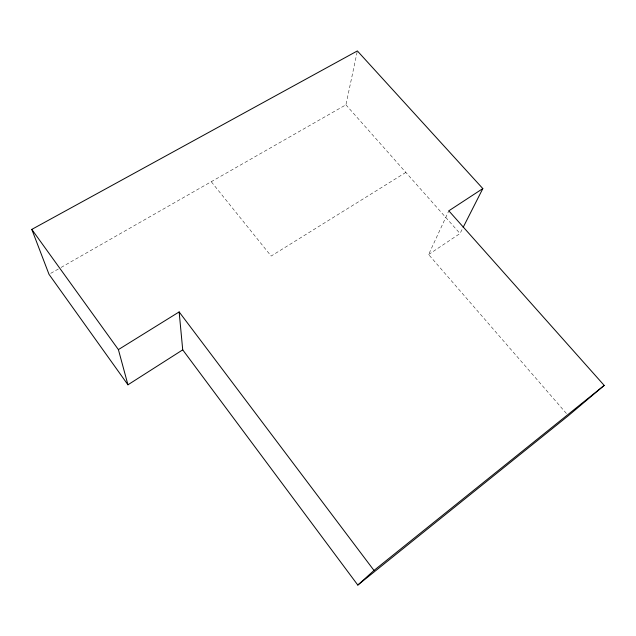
<?xml version="1.0" encoding="UTF-8"?>
<svg xmlns="http://www.w3.org/2000/svg" width="636" height="636" viewBox="0 0 636 636"><rect width="100%" height="100%" fill="white"/><g stroke="black" fill="none" stroke-linecap="round" stroke-linejoin="round"><path stroke-width="0.48" stroke-dasharray="3.18 2.39" d="M61.096 267.43L345.928 104.821L357.368 50.928M566.398 413.448L428.608 254.535L448.817 210.818M428.608 254.535L460.019 233.531L462.698 228.245M405.848 172.42L271.143 256.054L211.255 181.705M50.737 273.345L60.229 267.923M345.928 104.821L460.019 233.531"/><path stroke-width="0.95" d="M463.151 227.362L482.827 188.59L357.368 50.928L31.8 229.397L49.012 274.331L127.947 384.796L182.723 349.848L179.145 311.926L118.399 349.609L127.947 384.796M182.723 349.848L357.814 585.072L373.992 570.444L604.2 385.416L448.817 210.818L482.827 188.59M604.2 385.416L568.346 415.698L357.814 585.072M179.145 311.926L373.992 570.444M31.8 229.397L118.399 349.609"/></g></svg>
